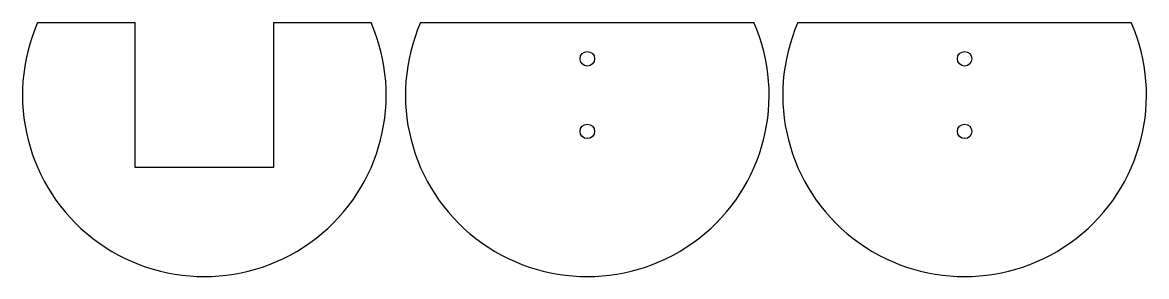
# Model space of a CAD drawing. Header units: millimetres. Extents: x 1781 to 2090, y 1993 to 2063.
import ezdxf

# ---------------------------------------------------------------- set-up
doc = ezdxf.new("R2010")
doc.units = ezdxf.units.MM
doc.layers.add('interior', color=50, linetype='Continuous')

msp = doc.modelspace()

# ---------------------------------------------------------------- linework, layer by layer
for p, q in [((1785.51, 2062.76), (1812.33, 2062.76)), ((1812.33, 2022.76), (1812.33, 2062.76)), ((1850.33, 2062.76), (1850.33, 2022.76)), ((1850.33, 2062.76), (1877.16, 2062.76)), ((1890.78, 2062.76), (1982.43, 2062.76)), ((1994.52, 2062.76), (2086.17, 2062.76)), ((1850.33, 2022.76), (1812.33, 2022.76))]:
    msp.add_line(p, q)
for centre in [(1831.33, 2042.76), (1936.61, 2042.76), (2040.34, 2042.76)]:
    msp.add_arc(centre, 50, 156.4218, 23.5782)
at = {"layer": 'interior'}
for centre in [(1936.61, 2052.76), (2040.34, 2052.76), (1936.61, 2032.76), (2040.34, 2032.76)]:
    msp.add_circle(centre, 2, dxfattribs=at)

doc.saveas('drawing.dxf')
